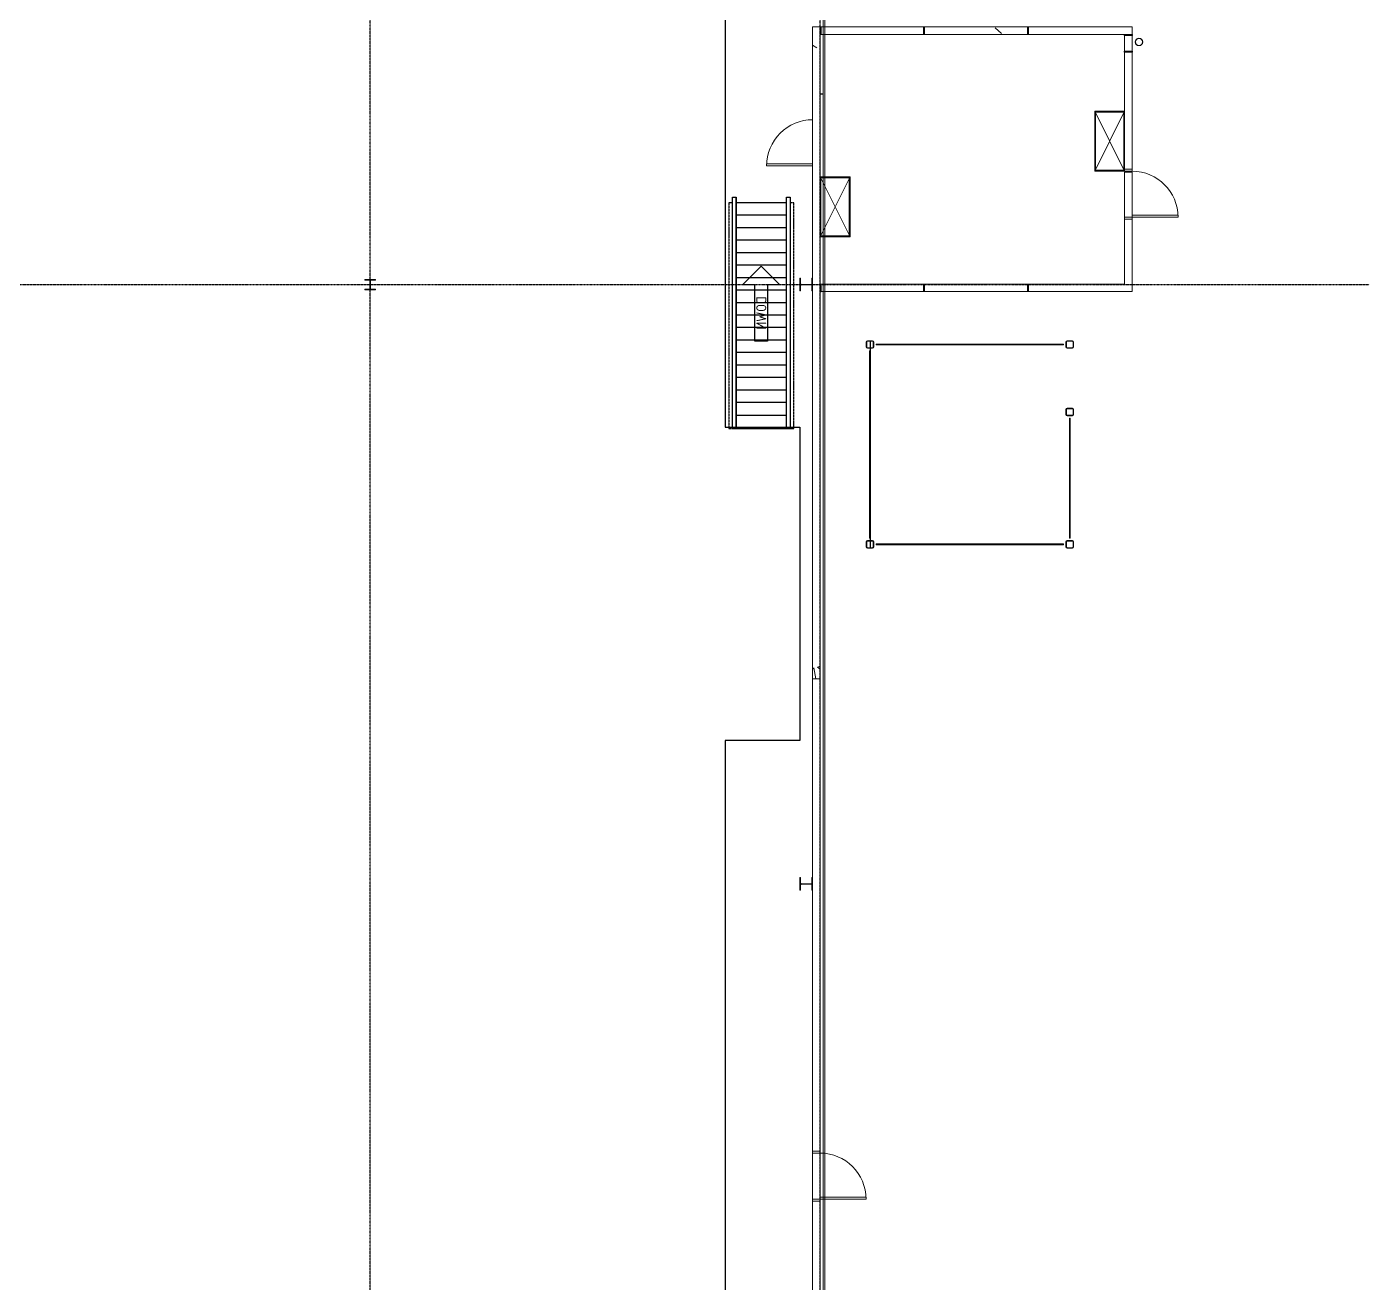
# Model space of a CAD drawing. Header units: millimetres. Extents: x -677815 to 476396, y -125373 to 39000.
# Drawn here: x 254112 to 280998, y -43992 to -18840 of the extents above; entities that cross this region are included whole.
import ezdxf

# ---------------------------------------------------------------- set-up
doc = ezdxf.new("R2010")
doc.units = ezdxf.units.MM
doc.linetypes.add('Xref building Toll$0$Grid Line', pattern=[22.225, 12.7, -3.175, 3.175, -3.175])
doc.linetypes.add('Xref Mezz Stairs$0$AM_ISO02W050', pattern=[7.5, 6, -1.5])
for name, color, linetype, lineweight in [('AM_BOR', 4, 'Continuous', 25), ('Xref building Toll$0$A-DOOR', 31, 'Continuous', 9), ('Xref building Toll$0$A-DOOR-HDLN', 31, 'Continuous', 9), ('Xref building Toll$0$A-FLOR', 192, 'Continuous', 25), ('Xref building Toll$0$A-GLAZ-CWMG', 51, 'Continuous', 9), ('Xref building Toll$0$A-WALL', 113, 'Continuous', 9), ('Xref building Toll$0$A-WALL-PATT', 111, 'Continuous', 9), ('Xref building Toll$0$I-FURN', 30, 'Continuous', 9), ('Xref building Toll$0$I-FURN-HDLN', 30, 'Continuous', 9), ('Xref building Toll$0$P-PIPE', 3, 'Continuous', 9), ('Xref building Toll$0$S-COLS', 52, 'Continuous', 9), ('Xref Mezz Stairs$0$Hidden', 9, 'Xref Mezz Stairs$0$AM_ISO02W050', 25), ('Xref Mezz Stairs$0$Platform', 1, 'Continuous', 25)]:
    doc.layers.add(name, color=color, linetype=linetype, lineweight=lineweight)
doc.layers.add('Xref building Toll$0$S-GRID', color=8, linetype='Continuous')
doc.layers.add('Xref Mezz Stairs$0$Flow Arrows', color=40, linetype='Continuous')
doc.styles.add('Xref Mezz Stairs$0$STANDARD', font='ISOCP.SHX')
pattern_1 = [(50, (714549.7, -811512), (3643.682, -318.78), [381, -4191]), (355, (714549.7, -811512), (-704.856, 3821.136), [304.8, -3352.8]), (100.451, (714853.3, -811538.5), (2938.852, 3502.332), [323.8, -3561.8]), (46.184, (714549.7, -810496), (5421.58, -840.856), [571.5, -6286.5]), (96.636, (715001.5, -810566), (4748.05, 4948.55), [485.7, -5342.7]), (351.184, (714549.7, -810496), (4748.1, 4948.51), [457.2, -5029.2]), (21, (715057.7, -810750), (3032.288, -2045.304), [381, -4191]), (326, (715057.7, -810750), (1236.04, 3683.76), [304.8, -3352.8]), (71.451, (715310.3, -810920.4), (4268.343, 1638.425), [323.8, -3561.8]), (37.5, (714549.7, -811512), (61.772, 1691.101), [167.64, -3144.52, 167.64, -3235.96, -3365.5]), (37.5, (714549.7, -811512), (61.772, 1691.101), [-6715.76, 167.64, -3197.86]), (7.5, (714549.7, -811512), (1336.393, 2003.611), [167.64, -1772.92, 167.64, -3068.32, -1282.7]), (7.5, (714549.7, -811512), (1336.393, 2003.611), [-5176.52, 167.64, -1115.06]), (327.5, (713416.8, -811512), (2711.818, -114.5786), [167.64, -1102.36, 167.64, -3794.76, -5257.8]), (327.5, (713416.8, -811512), (2711.818, -114.5786), [-5232.4, 167.64, -5090.16]), (317.5, (712908.8, -811512), (2962.586, 508.533), [167.64, -1483.36, 167.64, -2463.8, -3733.8]), (317.5, (712908.8, -811512), (2962.586, 508.533), [-4282.44, 167.64, -3566.16])]

# ---------------------------------------------------------------- blocks, each defined once
blk = doc.blocks.new('Xref building Toll$0$Toll Grids')
at = {"layer": 'Xref building Toll$0$S-GRID', "linetype": 'Xref building Toll$0$Grid Line'}
for p, q in [((260988, -125373.3), (260988, 36031.5)), ((270000, -125373.3), (270000, 36031.5)), ((-9195.8, -24000), (280997.7, -24000))]:
    blk.add_line(p, q, dxfattribs=at)
blk = doc.blocks.new('Xref building Toll$0$_SBA 1SWING SPDoor 01a - 920W x 2040H WD-1991709-MASTER GROUND FLOOR')
at = {"layer": 'Xref building Toll$0$A-DOOR'}
for p, q in [((460, 995), (420, 995)), ((420, 75), (420, 995)), ((460, 995), (460, 75)), ((-500, 75), (-500, 75)), ((-500, 75), (-500, -75)), ((-500, 75), (-460, 75)), ((-500, 75), (-460, 75)), ((-500, -75), (-500, 75)), ((-460, -75), (-460, 75)), ((-460, 75), (-460, 75)), ((-460, 75), (-460, -75)), ((460, 75), (420, 75)), ((460, 75), (460, -75)), ((500, 75), (460, 75)), ((460, 75), (460, 75)), ((460, 75), (500, 75)), ((460, -75), (460, 75)), ((500, -75), (500, 75)), ((500, 75), (500, 75)), ((500, 75), (500, -75)), ((-460, -75), (-500, -75)), ((-500, -75), (-500, -75)), ((-460, -75), (-500, -75)), ((-460, -75), (-460, -75)), ((460, -75), (500, -75)), ((460, -75), (460, -75)), ((500, -75), (460, -75)), ((500, -75), (500, -75))]:
    blk.add_line(p, q, dxfattribs=at)
blk.add_arc((460, 75), 920, 90, 180, dxfattribs=at)
at = {"layer": 'Xref building Toll$0$A-DOOR-HDLN'}
blk.add_line((-460, 75), (460, 75), dxfattribs=at)
blk = doc.blocks.new('Xref building Toll$0$UC-Universal Column-Column - C4_5-250UC73-1332366-MASTER GROUND FLOOR')
at = {"layer": 'Xref building Toll$0$S-COLS', "lineweight": 18}
for p, q in [((127, 127), (-127, 127)), ((-127, 127), (-127, 112.8)), ((-127, 112.8), (-18.3, 112.8)), ((-4.3, 98.8), (-4.3, -98.8)), ((4.3, -98.8), (4.3, 98.8)), ((18.3, 112.8), (127, 112.8)), ((127, 112.8), (127, 127)), ((-18.3, -112.8), (-127, -112.8)), ((-127, -112.8), (-127, -127)), ((-127, -127), (127, -127)), ((127, -112.8), (18.3, -112.8)), ((127, -127), (127, -112.8))]:
    blk.add_line(p, q, dxfattribs=at)
at = {"layer": 'Xref building Toll$0$S-COLS'}
for p, q in [((-127, 127), (-127, 127)), ((-127, 112.8), (-127, 112.8)), ((127, 127), (127, 127)), ((127, 112.8), (127, 112.8)), ((-127, -112.8), (-127, -112.8)), ((-127, -127), (-127, -127)), ((127, -112.8), (127, -112.8)), ((127, -127), (127, -127))]:
    blk.add_line(p, q, dxfattribs=at)
at = {"layer": 'Xref building Toll$0$S-COLS', "lineweight": 18}
for centre, start, end in [((-18.3, 98.8), 0, 90), ((18.3, 98.8), 90, 180), ((-18.3, -98.8), 270, 0), ((18.3, -98.8), 180, 270)]:
    blk.add_arc(centre, 14, start, end, dxfattribs=at)
blk = doc.blocks.new('Xref building Toll$0$UC-Universal Column-Column - C4_5-250UC73-1332367-MASTER GROUND FLOOR')
at = {"layer": 'Xref building Toll$0$S-COLS', "lineweight": 18}
for p, q in [((127, 127), (-127, 127)), ((-127, 127), (-127, 112.8)), ((-127, 112.8), (-18.3, 112.8)), ((-4.3, 98.8), (-4.3, -98.8)), ((4.3, -98.8), (4.3, 98.8)), ((18.3, 112.8), (127, 112.8)), ((127, 112.8), (127, 127)), ((-18.3, -112.8), (-127, -112.8)), ((-127, -112.8), (-127, -127)), ((-127, -127), (127, -127)), ((127, -112.8), (18.3, -112.8)), ((127, -127), (127, -112.8))]:
    blk.add_line(p, q, dxfattribs=at)
at = {"layer": 'Xref building Toll$0$S-COLS'}
for p, q in [((-127, 127), (-127, 127)), ((-127, 112.8), (-127, 112.8)), ((127, 127), (127, 127)), ((127, 112.8), (127, 112.8)), ((-127, -112.8), (-127, -112.8)), ((-127, -127), (-127, -127)), ((127, -112.8), (127, -112.8)), ((127, -127), (127, -127))]:
    blk.add_line(p, q, dxfattribs=at)
at = {"layer": 'Xref building Toll$0$S-COLS', "lineweight": 18}
for centre, start, end in [((-18.3, 98.8), 0, 90), ((18.3, 98.8), 90, 180), ((-18.3, -98.8), 270, 0), ((18.3, -98.8), 180, 270)]:
    blk.add_arc(centre, 14, start, end, dxfattribs=at)
blk = doc.blocks.new('Xref building Toll$0$UC-Universal Column-Column - C2_5-200UC60-1338436-MASTER GROUND FLOOR')
at = {"layer": 'Xref building Toll$0$S-COLS', "lineweight": 18}
for p, q in [((105, 102.5), (-105, 102.5)), ((-105, 102.5), (-105, 88.3)), ((-105, 88.3), (-16.05, 88.3)), ((-4.65, 76.9), (-4.65, -76.9)), ((4.65, -76.9), (4.65, 76.9)), ((16.05, 88.3), (105, 88.3)), ((105, 88.3), (105, 102.5)), ((-16.05, -88.3), (-105, -88.3)), ((-105, -88.3), (-105, -102.5)), ((-105, -102.5), (105, -102.5)), ((105, -88.3), (16.05, -88.3)), ((105, -102.5), (105, -88.3))]:
    blk.add_line(p, q, dxfattribs=at)
at = {"layer": 'Xref building Toll$0$S-COLS'}
for p, q in [((-105, 102.5), (-105, 102.5)), ((-105, 88.3), (-105, 88.3)), ((105, 102.5), (105, 102.5)), ((105, 88.3), (105, 88.3)), ((-105, -88.3), (-105, -88.3)), ((-105, -102.5), (-105, -102.5)), ((105, -88.3), (105, -88.3)), ((105, -102.5), (105, -102.5))]:
    blk.add_line(p, q, dxfattribs=at)
at = {"layer": 'Xref building Toll$0$S-COLS', "lineweight": 18}
for centre, start, end in [((-16.05, 76.9), 0, 90), ((16.05, 76.9), 90, 180), ((-16.05, -76.9), 270, 0), ((16.05, -76.9), 180, 270)]:
    blk.add_arc(centre, 11.4, start, end, dxfattribs=at)
blk = doc.blocks.new('Xref building Toll$0$DWP_Downpipe - 150mm-2090086-MASTER GROUND FLOOR')
at = {"layer": 'Xref building Toll$0$P-PIPE'}
for radius, start, end in [(75, 0, 180), (75, 0, 180), (75, 180, 360), (75, 180, 0), (70, 0, 180), (70, 360, 180), (70, 180, 360), (70, 180, 360)]:
    blk.add_arc((-34, -236), radius, start, end, dxfattribs=at)
blk = doc.blocks.new('Xref building Toll$0$electrical cabinet - D380 W594 H900 A-2051706-MASTER GROUND FLOOR')
at = {"layer": 'Xref building Toll$0$I-FURN'}
for p, q in [((600, 0), (-600, 0)), ((-600, 0), (-600, -582)), ((-600, -582), (-600, 0)), ((-600, 0), (600, 0)), ((-600, 0), (-600, 0)), ((600, -582), (600, 0)), ((600, 0), (600, -582)), ((600, 0), (600, 0)), ((582, -18), (-582, -18)), ((-582, -18), (-582, -18)), ((-582, -18), (582, -18)), ((-582, -582), (-582, -18)), ((-582, -582), (-582, -18)), ((582, -18), (582, -18)), ((582, -18), (582, -582)), ((582, -582), (582, -18)), ((-600, -582), (600, -582)), ((600, -582), (-600, -582)), ((-600, -582), (-600, -582)), ((-582, -582), (582, -582)), ((582, -582), (-582, -582)), ((-582, -582), (-582, -582)), ((0, -600), (0, -600)), ((582, -582), (582, -582)), ((600, -582), (600, -582))]:
    blk.add_line(p, q, dxfattribs=at)
at = {"layer": 'Xref building Toll$0$I-FURN-HDLN'}
for p, q in [((-600, -600), (600, 0)), ((-600, 0), (600, -600)), ((-600, -600), (-600, 0)), ((-600, 0), (600, 0)), ((600, 0), (600, -600)), ((600, -600), (-600, -600))]:
    blk.add_line(p, q, dxfattribs=at)
blk = doc.blocks.new('Xref building Toll$0$electrical cabinet - D380 W594 H900 A-2051761-MASTER GROUND FLOOR')
at = {"layer": 'Xref building Toll$0$I-FURN'}
for p, q in [((600, 582), (-600, 582)), ((-600, 582), (-600, 0)), ((-600, 0), (-600, 582)), ((-600, 582), (600, 582)), ((-600, 582), (-600, 582)), ((-582, 582), (-582, 582)), ((-582, 582), (582, 582)), ((582, 582), (-582, 582)), ((-582, 18), (-582, 582)), ((-582, 18), (-582, 582)), ((0, 600), (0, 600)), ((582, 582), (582, 582)), ((582, 582), (582, 18)), ((582, 18), (582, 582)), ((600, 0), (600, 582)), ((600, 582), (600, 0)), ((600, 582), (600, 582)), ((-600, 0), (600, 0)), ((600, 0), (-600, 0)), ((-600, 0), (-600, 0)), ((582, 18), (-582, 18)), ((-582, 18), (-582, 18)), ((-582, 18), (582, 18)), ((582, 18), (582, 18)), ((600, 0), (600, 0))]:
    blk.add_line(p, q, dxfattribs=at)
at = {"layer": 'Xref building Toll$0$I-FURN-HDLN'}
for p, q in [((-600, 600), (600, 0)), ((-600, 0), (600, 600)), ((600, 600), (-600, 600)), ((-600, 600), (-600, 0)), ((600, 0), (600, 600)), ((-600, 0), (600, 0))]:
    blk.add_line(p, q, dxfattribs=at)
blk = doc.blocks.new('Xref building Toll$0$_SBA 1SWING LVDoor - 920W x 2400H SD-2161238-MASTER GROUND FLOOR')
at = {"layer": 'Xref building Toll$0$A-DOOR'}
for p, q in [((-500, -75), (-500, 75)), ((-460, 75), (-500, 75)), ((-500, 75), (-500, 75)), ((-460, 75), (-500, 75)), ((-500, 75), (-500, -75)), ((-460, 75), (-460, 75)), ((-460, 75), (-460, -75)), ((-460, -75), (-460, 75)), ((460, 75), (500, 75)), ((460, -75), (460, 75)), ((460, 75), (460, 75)), ((500, 75), (460, 75)), ((460, 75), (460, -75)), ((500, 75), (500, -75)), ((500, 75), (500, 75)), ((500, -75), (500, 75)), ((-500, -75), (-500, -75)), ((-500, -75), (-460, -75)), ((-500, -75), (-460, -75)), ((-460, -75), (-460, -995)), ((-422, -75), (-460, -75)), ((-460, -75), (-460, -75)), ((-422, -75), (-422, -995)), ((500, -75), (460, -75)), ((460, -75), (460, -75)), ((460, -75), (500, -75)), ((500, -75), (500, -75)), ((-422, -995), (-460, -995))]:
    blk.add_line(p, q, dxfattribs=at)
blk.add_arc((-460, -75), 920, 270, 360, dxfattribs=at)
blk = doc.blocks.new('Xref building Toll$0$_SBA 1SWING SPDoor 01a - 920W x 2040H WD-V286-MASTER GROUND FLOOR')
at = {"layer": 'Xref building Toll$0$A-DOOR'}
for p, q in [((420, -75), (420, -995)), ((460, -995), (460, -75)), ((460, -995), (420, -995))]:
    blk.add_line(p, q, dxfattribs=at)
blk.add_arc((460, -75), 920, 180, 270, dxfattribs=at)
blk = doc.blocks.new('Xref building Toll$0$Beca-34-S-SHS-Col_AU_NZ - 150x9_0 SHS-2315931-MASTER GROUND FLOOR')
at = {"layer": 'Xref building Toll$0$S-COLS'}
for p, q in [((-75, 52.5), (-75, -52.5)), ((-66, -52.5), (-66, 52.5)), ((52.5, 75), (-52.5, 75)), ((52.5, 66), (-52.5, 66)), ((66, 52.5), (66, -52.5)), ((75, -52.5), (75, 52.5)), ((52.5, -66), (-52.5, -66)), ((-52.5, -75), (52.5, -75))]:
    blk.add_line(p, q, dxfattribs=at)
for centre, radius, start, end in [((-52.5, 52.5), 22.5, 90, 180), ((-52.5, 52.5), 13.5, 90, 180), ((52.5, 52.5), 22.5, 360, 90), ((52.5, 52.5), 13.5, 0, 90), ((-52.5, -52.5), 22.5, 180, 270), ((-52.5, -52.5), 13.5, 180, 270), ((52.5, -52.5), 22.5, 270, 360), ((52.5, -52.5), 13.5, 270, 0)]:
    blk.add_arc(centre, radius, start, end, dxfattribs=at)
blk = doc.blocks.new('Xref building Toll$0$Rectangular Mullion - _SBA 100 x 15mm-2315253-MASTER GROUND FLOOR')
at = {"layer": 'Xref building Toll$0$A-GLAZ-CWMG'}
for p, q in [((279125, 114805), (279125, 114820)), ((279125, 114820), (282875, 114820)), ((282875, 114805), (279125, 114805)), ((282875, 114820), (282875, 114805))]:
    blk.add_line(p, q, dxfattribs=at)
blk = doc.blocks.new('Xref building Toll$0$Rectangular Mullion - _SBA 100 x 15mm-2315258-MASTER GROUND FLOOR')
at = {"layer": 'Xref building Toll$0$A-GLAZ-CWMG'}
for p, q in [((282993, 113337), (283008, 113337)), ((282993, 110937), (282993, 113337)), ((283008, 113337), (283008, 110937)), ((283008, 110937), (282993, 110937))]:
    blk.add_line(p, q, dxfattribs=at)
blk = doc.blocks.new('Xref building Toll$0$building block 28092016')
at = {"layer": 'Xref building Toll$0$A-WALL-PATT', "lineweight": 9}
h = blk.add_hatch(dxfattribs=at)
h.set_pattern_fill('FP_1', color=256, style=0, pattern_type=2)
h.set_pattern_definition(pattern_1)
h.paths.add_polyline_path([(992550, -703389), (992550, -690339), (992400, -690339), (992400, -703389), (992439, -703389)], flags=0)
h = blk.add_hatch(dxfattribs=at)
h.set_pattern_fill('FP_1', color=256, style=0, pattern_type=2)
h.set_pattern_definition(pattern_1)
h.paths.add_polyline_path([(998800, -690489), (998800, -690339), (996726, -690339), (996726, -690489), (998722, -690489)], flags=0)
h.paths.add_polyline_path([(992570, -690489), (992615, -690489), (992615, -690339), (992570, -690339)], flags=0)
h.paths.add_polyline_path([(992644, -690489), (994623, -690489), (994623, -690339), (992644, -690345)], flags=0)
h.paths.add_polyline_path([(994643, -690489), (996706, -690489), (996706, -690339), (994643, -690339)], flags=0)
h = blk.add_hatch(dxfattribs=at)
h.set_pattern_fill('FP_1', color=256, style=0, pattern_type=2)
h.set_pattern_definition(pattern_1)
h.paths.add_polyline_path([(998800, -695639), (998800, -693249), (998650, -693254), (998650, -695639), (998700, -695639)], flags=0)
h.paths.add_polyline_path([(998650, -693229), (998800, -693229), (998800, -690849), (998650, -690849), (998650, -692029)], flags=0)
h.paths.add_polyline_path([(998800, -690829), (998800, -690509), (998650, -690509), (998650, -690829), (998700, -690829)], flags=0)
h = blk.add_hatch(dxfattribs=at)
h.set_pattern_fill('FP_1', color=256, style=0, pattern_type=2)
h.set_pattern_definition(pattern_1)
h.paths.add_polyline_path([(992570, -695639), (992615, -695639), (992615, -695489), (992570, -695489)], flags=0)
h.paths.add_polyline_path([(994623, -695639), (994623, -695489), (992644, -695495), (992644, -695639), (993550, -695639)], flags=0)
h.paths.add_polyline_path([(995200, -695639), (996706, -695639), (996706, -695489), (994643, -695489), (994643, -695639)], flags=0)
h.paths.add_polyline_path([(998640, -695639), (998650, -695639), (998650, -695489), (996726, -695489), (996726, -695639)], flags=0)
at = {"layer": 'Xref building Toll$0$A-FLOR'}
for p, q in [((992550, -690339), (992570, -690339)), ((994623, -690339), (994643, -690339)), ((996706, -690339), (996726, -690339)), ((992570, -690489), (992550, -690489)), ((994643, -690489), (994623, -690489)), ((996726, -690489), (996706, -690489)), ((998650, -690509), (998650, -690489)), ((998700, -690509), (998700, -690489)), ((998800, -690489), (998800, -690509)), ((998650, -690849), (998650, -690829)), ((998700, -690849), (998700, -690829)), ((998800, -690829), (998800, -690849)), ((992615, -691689), (992550, -691689)), ((992550, -695489), (992570, -695489)), ((994623, -695489), (994643, -695489)), ((996706, -695489), (996726, -695489)), ((992550, -695639), (992570, -695639)), ((994643, -695639), (994623, -695639)), ((996726, -695639), (996706, -695639)), ((993550, -696634), (993550, -696766)), ((993550, -696775), (993550, -696825)), ((993550, -700575), (993550, -700625)), ((993550, -700634), (993550, -700766))]:
    blk.add_line(p, q, dxfattribs=at)
at = {"layer": 'Xref building Toll$0$A-WALL', "lineweight": 18}
for p, q in [((992615, -671434), (992615, -791564)), ((992644, -791593), (992644, -671405)), ((992400, -690339), (992400, -695372)), ((992550, -690339), (992400, -690339)), ((992550, -703389), (992550, -690339)), ((994623, -690339), (992570, -690339)), ((992570, -690339), (992570, -690489)), ((994623, -690489), (994623, -690339)), ((996706, -690339), (994643, -690339)), ((994643, -690339), (994643, -690489)), ((996706, -690489), (996706, -690339)), ((998800, -690339), (996726, -690339)), ((996726, -690339), (996726, -690489)), ((998800, -690489), (998800, -690339)), ((992570, -690489), (994623, -690489)), ((994643, -690489), (996706, -690489)), ((996726, -690489), (998800, -690489)), ((998800, -690509), (998650, -690509)), ((998650, -690509), (998650, -690829)), ((998800, -690829), (998800, -690509)), ((998650, -690829), (998800, -690829)), ((998800, -690849), (998650, -690849)), ((998650, -690849), (998650, -693229)), ((998800, -693229), (998800, -690849)), ((998650, -693229), (998800, -693229)), ((998800, -693249), (998650, -693249)), ((998650, -693249), (998650, -695489)), ((998800, -695639), (998800, -693249)), ((994623, -695489), (992570, -695489)), ((992570, -695489), (992570, -695639)), ((994623, -695639), (994623, -695489)), ((996706, -695489), (994643, -695489)), ((994643, -695489), (994643, -695639)), ((996706, -695639), (996706, -695489)), ((998650, -695489), (996726, -695489)), ((996726, -695489), (996726, -695639)), ((992400, -695626), (992400, -703389)), ((992570, -695639), (994623, -695639)), ((994643, -695639), (996706, -695639)), ((996726, -695639), (998800, -695639)), ((992400, -703389), (992550, -703389))]:
    blk.add_line(p, q, dxfattribs=at)
at = {"layer": 'Xref building Toll$0$A-WALL'}
for p, q in [((992400, -707372), (992400, -703389)), ((992550, -703389), (992550, -767499)), ((992400, -719372), (992400, -707626))]:
    blk.add_line(p, q, dxfattribs=at)
at = {"layer": 'Xref building Toll$0$S-COLS'}
for p, q in [((993475, -696752), (993475, -696647)), ((993484, -696647), (993484, -696752)), ((993498, -696625), (993603, -696625)), ((993498, -696634), (993603, -696634)), ((993498, -696766), (993603, -696766)), ((993603, -696775), (993498, -696775)), ((993616, -696752), (993616, -696647)), ((993625, -696647), (993625, -696752)), ((997475, -696647), (997475, -696752)), ((997484, -696752), (997484, -696647)), ((997603, -696625), (997498, -696625)), ((997603, -696634), (997498, -696634)), ((997603, -696766), (997498, -696766)), ((997498, -696775), (997603, -696775)), ((997616, -696647), (997616, -696752)), ((997625, -696752), (997625, -696647)), ((993603, -700625), (993498, -700625)), ((993498, -700634), (993603, -700634)), ((997498, -700625), (997603, -700625)), ((997603, -700634), (997498, -700634)), ((993475, -700647), (993475, -700752)), ((993484, -700752), (993484, -700647)), ((993498, -700766), (993603, -700766)), ((993498, -700775), (993603, -700775)), ((993616, -700647), (993616, -700752)), ((993625, -700752), (993625, -700647)), ((997475, -700752), (997475, -700647)), ((997484, -700647), (997484, -700752)), ((997603, -700766), (997498, -700766)), ((997603, -700775), (997498, -700775)), ((997616, -700752), (997616, -700647)), ((997625, -700647), (997625, -700752))]:
    blk.add_line(p, q, dxfattribs=at)
for centre, radius, start, end in [((993498, -696647), 22.5, 90, 180), ((993498, -696752), 22.5, 180, 270), ((993498, -696647), 13.5, 90, 180), ((993498, -696752), 13.5, 180, 270), ((993603, -696647), 22.5, 0, 90), ((993603, -696647), 13.5, 0, 90), ((993603, -696752), 22.5, 270, 0), ((993603, -696752), 13.5, 270, 0), ((997498, -696647), 22.5, 90, 180), ((997498, -696752), 22.5, 180, 270), ((997498, -696647), 13.5, 90, 180), ((997498, -696752), 13.5, 180, 270), ((997603, -696647), 22.5, 0, 90), ((997603, -696647), 13.5, 0, 90), ((997603, -696752), 22.5, 270, 0), ((997603, -696752), 13.5, 270, 0), ((993498, -700647), 22.5, 90, 180), ((993498, -700647), 13.5, 90, 180), ((993603, -700647), 22.5, 0, 90), ((993603, -700647), 13.5, 0, 90), ((997498, -700647), 22.5, 90, 180), ((997498, -700647), 13.5, 90, 180), ((997603, -700647), 22.5, 0, 90), ((997603, -700647), 13.5, 0, 90), ((993498, -700752), 22.5, 180, 270), ((993498, -700752), 13.5, 180, 270), ((993603, -700752), 22.5, 270, 0), ((993603, -700752), 13.5, 270, 0), ((997498, -700752), 22.5, 180, 270), ((997498, -700752), 13.5, 180, 270), ((997603, -700752), 22.5, 270, 0), ((997603, -700752), 13.5, 270, 0)]:
    blk.add_arc(centre, radius, start, end, dxfattribs=at)
at = {"layer": 'Xref building Toll$0$A-DOOR'}
for name, p, rotation in [('Xref building Toll$0$_SBA 1SWING SPDoor 01a - 920W x 2040H WD-V286-MASTER GROUND FLOOR', (992475, -692659), 270), ('Xref building Toll$0$_SBA 1SWING LVDoor - 920W x 2400H SD-2161238-MASTER GROUND FLOOR', (998725, -693690), 90), ('Xref building Toll$0$_SBA 1SWING SPDoor 01a - 920W x 2040H WD-1991709-MASTER GROUND FLOOR', (992475, -713347), 270)]:
    blk.add_blockref(name, p, dxfattribs=dict(at, rotation=rotation))
at = {"layer": 'Xref building Toll$0$A-GLAZ-CWMG'}
for p, rotation in [((1108363, -979700), 90), ((1276551, -585887), 180)]:
    blk.add_blockref('Xref building Toll$0$Rectangular Mullion - _SBA 100 x 15mm-2315253-MASTER GROUND FLOOR', p, dxfattribs=dict(at, rotation=rotation))
for name in ['Xref building Toll$0$Rectangular Mullion - _SBA 100 x 15mm-2315253-MASTER GROUND FLOOR', 'Xref building Toll$0$Rectangular Mullion - _SBA 100 x 15mm-2315258-MASTER GROUND FLOOR']:
    blk.add_blockref(name, (714550, -811512), dxfattribs=at)
at = {"layer": 'Xref building Toll$0$I-FURN', "rotation": 90}
for name, p in [('Xref building Toll$0$electrical cabinet - D380 W594 H900 A-2051761-MASTER GROUND FLOOR', (998650, -692629)), ('Xref building Toll$0$electrical cabinet - D380 W594 H900 A-2051706-MASTER GROUND FLOOR', (992550, -693944))]:
    blk.add_blockref(name, p, dxfattribs=at)
at = {"layer": 'Xref building Toll$0$P-PIPE', "rotation": 90}
blk.add_blockref('Xref building Toll$0$DWP_Downpipe - 150mm-2090086-MASTER GROUND FLOOR', (998701, -690606), dxfattribs=at)
at = {"layer": 'Xref building Toll$0$S-COLS'}
for name, p, rotation in [('Xref building Toll$0$UC-Universal Column-Column - C2_5-200UC60-1338436-MASTER GROUND FLOOR', (983538, -695499), 180), ('Xref building Toll$0$UC-Universal Column-Column - C4_5-250UC73-1332366-MASTER GROUND FLOOR', (992273, -695499), 90), ('Xref building Toll$0$UC-Universal Column-Column - C4_5-250UC73-1332367-MASTER GROUND FLOOR', (992273, -707499), 90)]:
    blk.add_blockref(name, p, dxfattribs=dict(at, rotation=rotation))
blk.add_blockref('Xref building Toll$0$Beca-34-S-SHS-Col_AU_NZ - 150x9_0 SHS-2315931-MASTER GROUND FLOOR', (997550, -698050), dxfattribs=at)
blk = doc.blocks.new('Xref building Toll')
for name, p in [('Xref building Toll$0$Toll Grids', (0, 0)), ('Xref building Toll$0$building block 28092016', (-722550, 671499))]:
    blk.add_blockref(name, p)
blk = doc.blocks.new('Xref Mezz Stairs$0$Stair Arrow')
at = {"color": 0, "linetype": 'Continuous'}
blk.add_lwpolyline([(0, 0), (375, -375), (375, -127.5), (1500, -127.5), (1500, 127.5), (375, 127.5), (375, 375)], close=True, dxfattribs=at)
at = {"insert": (937.5, 0), "char_height": 200, "attachment_point": 5, "style": 'Xref Mezz Stairs$0$STANDARD'}
blk.add_mtext_dynamic_manual_height_columns('DOWN', width=523.593, gutter_width=12.5, heights=[0], dxfattribs=at)
blk = doc.blocks.new('Xref Mezz Stairs$0$stairs')
for p, q in [((-505, 100), (-505, -4535)), ((500, 100), (500, -4535)), ((500, -170), (-505, -170)), ((-505, -420), (500, -420)), ((-505, -670), (500, -670)), ((-505, -920), (500, -920)), ((-505, -1170), (500, -1170)), ((-505, -1420), (500, -1420)), ((-505, -1670), (500, -1670)), ((-505, -1920), (500, -1920)), ((-505, -2170), (500, -2170)), ((-505, -2420), (500, -2420)), ((-505, -2670), (500, -2670)), ((-505, -2920), (500, -2920)), ((-505, -3170), (500, -3170)), ((-505, -3420), (500, -3420)), ((-505, -3670), (500, -3670)), ((-505, -3920), (500, -3920)), ((-505, -4170), (500, -4170)), ((-505, -4420), (500, -4420))]:
    blk.add_line(p, q)
for points in [[(-505, 100), (-505, -4535), (-580, -4535), (-580, 100)], [(575, 100), (-580, 100)], [(575, 100), (575, -4535), (500, -4535), (500, 100)], [(-505, -4420), (500, -4420)], [(-505, -4420), (500, -4420)]]:
    blk.add_lwpolyline(points)
at = {"layer": 'Xref Mezz Stairs$0$Hidden'}
for points in [[(-580, 100), (-654, 100), (-654, -4420), (-580, -4420)], [(575, -4420), (650, -4420), (650, 100), (575, 100)]]:
    blk.add_lwpolyline(points, dxfattribs=at)
blk = doc.blocks.new('Xref Mezz Stairs')
at = {"layer": 'Xref Mezz Stairs$0$Platform'}
blk.add_lwpolyline([(186098, -10405), (260047, -10405), (260047, -3655), (268097, -3655), (268097, -7005), (269597, -7005), (269597, -10680), (268097, -10680), (268097, -26855), (269597, -26855), (269597, -33130), (268097, -33130), (268097, -58605), (269597, -58605), (269597, -61880), (268097, -61880), (268097, -85080), (269597, -85080), (269597, -89330), (268097, -89330), (268097, -119355), (245297, -119355)], dxfattribs=at)
at = {"layer": 'Xref Mezz Stairs$0$Flow Arrows', "xscale": -1, "rotation": 90}
blk.add_blockref('Xref Mezz Stairs$0$Stair Arrow', (268822, -23630), dxfattribs=at)
at = {"layer": 'Xref Mezz Stairs$0$Platform', "rotation": 180}
blk.add_blockref('Xref Mezz Stairs$0$stairs', (268820, -26782), dxfattribs=at)

msp = doc.modelspace()

# ---------------------------------------------------------------- block references
at = {"layer": 'AM_BOR'}
for name in ['Xref building Toll', 'Xref Mezz Stairs']:
    msp.add_blockref(name, (0, 0), dxfattribs=at)

doc.saveas('drawing.dxf')
